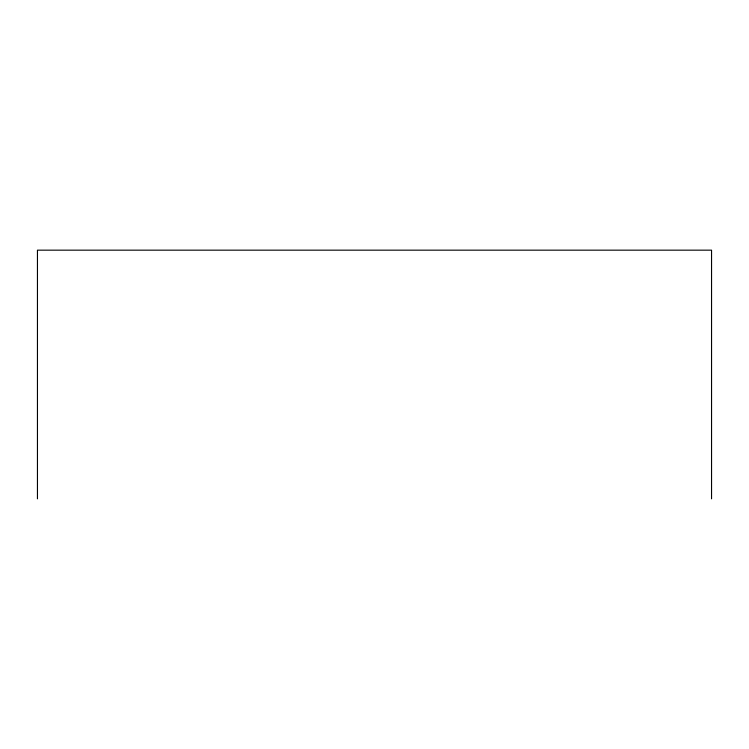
<?xml version="1.0" encoding="UTF-8"?>
<svg xmlns="http://www.w3.org/2000/svg" width="749" height="749" viewBox="0 0 749 749"><rect width="100%" height="100%" fill="white"/><g stroke="black" fill="none" stroke-linecap="round" stroke-linejoin="round"><path stroke-width="1.12" d="M711.55 498.834L711.55 250.166L37.45 250.166L37.45 498.834"/></g></svg>
